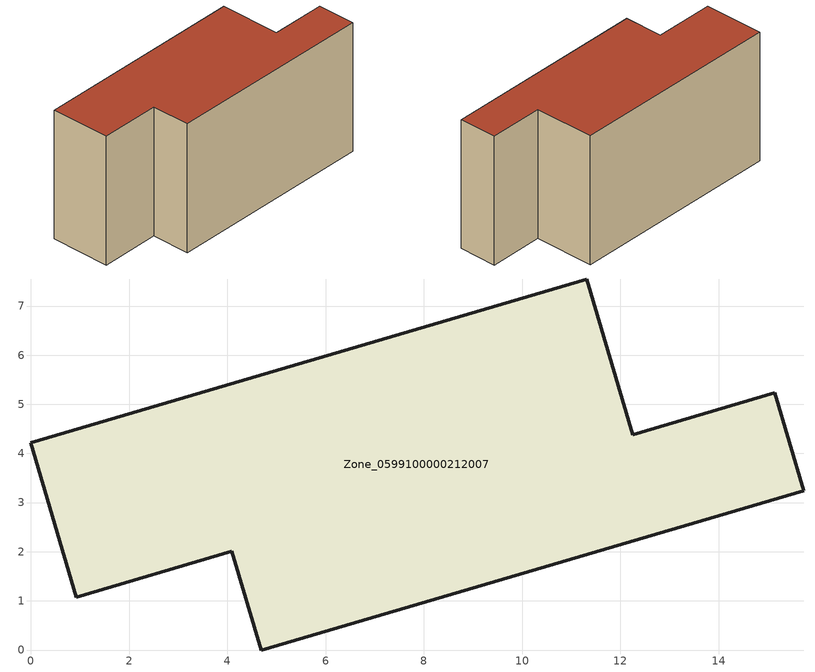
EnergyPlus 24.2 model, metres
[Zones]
Zone_0599100000212007
 floor ground (C_G): 4.09,2.01 0.93,1.07 0,4.22 11.31,7.55 12.25,4.38 15.14,5.24 15.73,3.24 4.69,0 z0
 wall outside (C_F): 11.31,7.55 0,4.22 0.93,1.07 4.09,2.01 4.69,0 15.73,3.24 15.14,5.24 12.25,4.38 11.31,7.55 z0:7.19
 roof outside (C_R): 4.69,0 15.73,3.24 15.14,5.24 12.25,4.38 11.31,7.55 0,4.22 0.93,1.07 4.09,2.01 z7.19
[BUILDING]
Pand.0599100000212007: North Axis=0; Terrain=City; Loads Convergence Tolerance Value=0.04; Temperature Convergence Tolerance Value=0.4; Solar Distribution=FullExterior; Maximum Number of Warmup Days=25; Minimum Number of Warmup Days=1
[Site:Location]
Rotterdam.The.Hague.AP_ZH_NLD Design_Conditions: Latitude=51.96; Longitude=4.45; Time Zone=1; Elevation=-4.5
[SITE:GROUNDTEMPERATURE:BUILDINGSURFACE]
18, 18, 18, 18, 18, 18, 18, 18, 18, 18, 18, 18
[MATERIAL] Thermal Absorptance=0.9; Solar Absorptance=0.7; Visible Absorptance=0.7
Name | Roughness | Thickness | Conductivity | Density | Specific Heat
G.TI.1975-1991 | MediumSmooth | 0.15 | 0.288461 | 540 | 1210
F.TI.1975-1991 | Rough | 0.3 | 0.230769 | 1920 | 840
R.TI.1975-1991 | MediumRough | 0.2 | 0.153846 | 1500 | 1000
[CONSTRUCTION]
C_G: G.TI.1975-1991
C_F: F.TI.1975-1991
C_R: R.TI.1975-1991
[ZONE]
Zone_0599100000212007: Type=1; Multiplier=1; Ceiling Height=Autocalculate; Volume=Autocalculate; Floor Area=autocalculate; Part of Total Floor Area=Yes
[ZONEINFILTRATION:DESIGNFLOWRATE]
Infil_Zone_0599100000212007: Zone or ZoneList or Space or SpaceList=Zone_0599100000212007; Schedule=AlwaysOn; Design Flow Rate Calculation Method=Flow/Area; Flow Rate per Floor Area=0.003; Constant Term Coefficient=1; Temperature Term Coefficient=0; Velocity Term Coefficient=0; Velocity Squared Term Coefficient=0
[HVACTEMPLATE:ZONE:IDEALLOADSAIRSYSTEM]
Zone_0599100000212007: Maximum Heating Supply Air Temperature=50; Minimum Cooling Supply Air Temperature=13; Maximum Heating Supply Air Humidity Ratio=0.0156; Minimum Cooling Supply Air Humidity Ratio=0.0077; Heating Limit=NoLimit; Cooling Limit=NoLimit; Dehumidification Control Type=ConstantSensibleHeatRatio; Cooling Sensible Heat Ratio=0.7; Dehumidification Setpoint=60; Humidification Control Type=None; Humidification Setpoint=30; Outdoor Air Method=None; Outdoor Air Flow Rate per Person=0.00944; Outdoor Air Flow Rate per Zone Floor Area=0; Outdoor Air Flow Rate per Zone=0; Demand Controlled Ventilation Type=None; Outdoor Air Economizer Type=NoEconomizer; Heat Recovery Type=None; Sensible Heat Recovery Effectiveness=0.7; Latent Heat Recovery Effectiveness=0.65
[ZONECONTROL:THERMOSTAT]
ThermostatControl_Zone_0599100000212007: Zone or ZoneList=Zone_0599100000212007; Control Type Schedule=DualSetpointControlType; Control 1=Thermostat_Zone_0599100000212007; Temperature Difference Between Cutout And Setpoint=0
[THERMOSTATSETPOINT:DUALSETPOINT]
Thermostat_Zone_0599100000212007: Heating Setpoint Temperature Schedule=HeatingSetpoint_Zone_0599100000212007; Cooling Setpoint Temperature Schedule=CoolingSetpoint_Zone_0599100000212007
[SCHEDULE:COMPACT]
HeatingSetpoint_Zone_0599100000212007: Through: 12/31, For: AllDays, Until: 24:00, 21
CoolingSetpoint_Zone_0599100000212007: Through: 12/31, For: AllDays, Until: 24:00, 24
DualSetpointControlType: Through: 12/31, For: AllDays, Until: 24:00, 4
AlwaysOn: Through: 12/31, For: AllDays, Until: 24:00, 1
